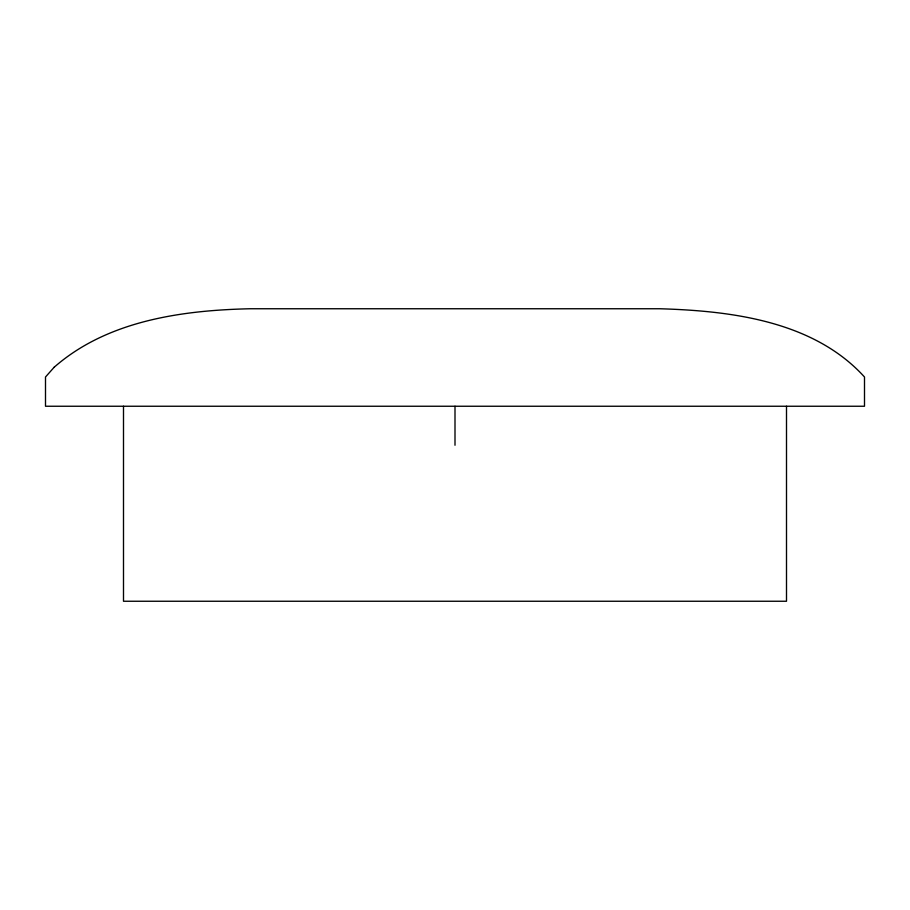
<?xml version="1.0" encoding="UTF-8"?>
<svg xmlns="http://www.w3.org/2000/svg" width="910" height="910" viewBox="0 0 910 910"><rect width="100%" height="100%" fill="white"/><g stroke="black" fill="none" stroke-linecap="round" stroke-linejoin="round"><path stroke-width="1.36" d="M786.502 406.247L786.502 601.248L123.498 601.248L123.498 406.247M455 406.247L455 445.252M54.134 367.276L45.5 377.002L45.5 406.247L864.5 406.247L864.5 377.002C813.631 321.025 731.39 310.856 659.75 308.752L250.25 308.752C182 310.276 107.266 320.616 54.134 367.276"/></g></svg>
